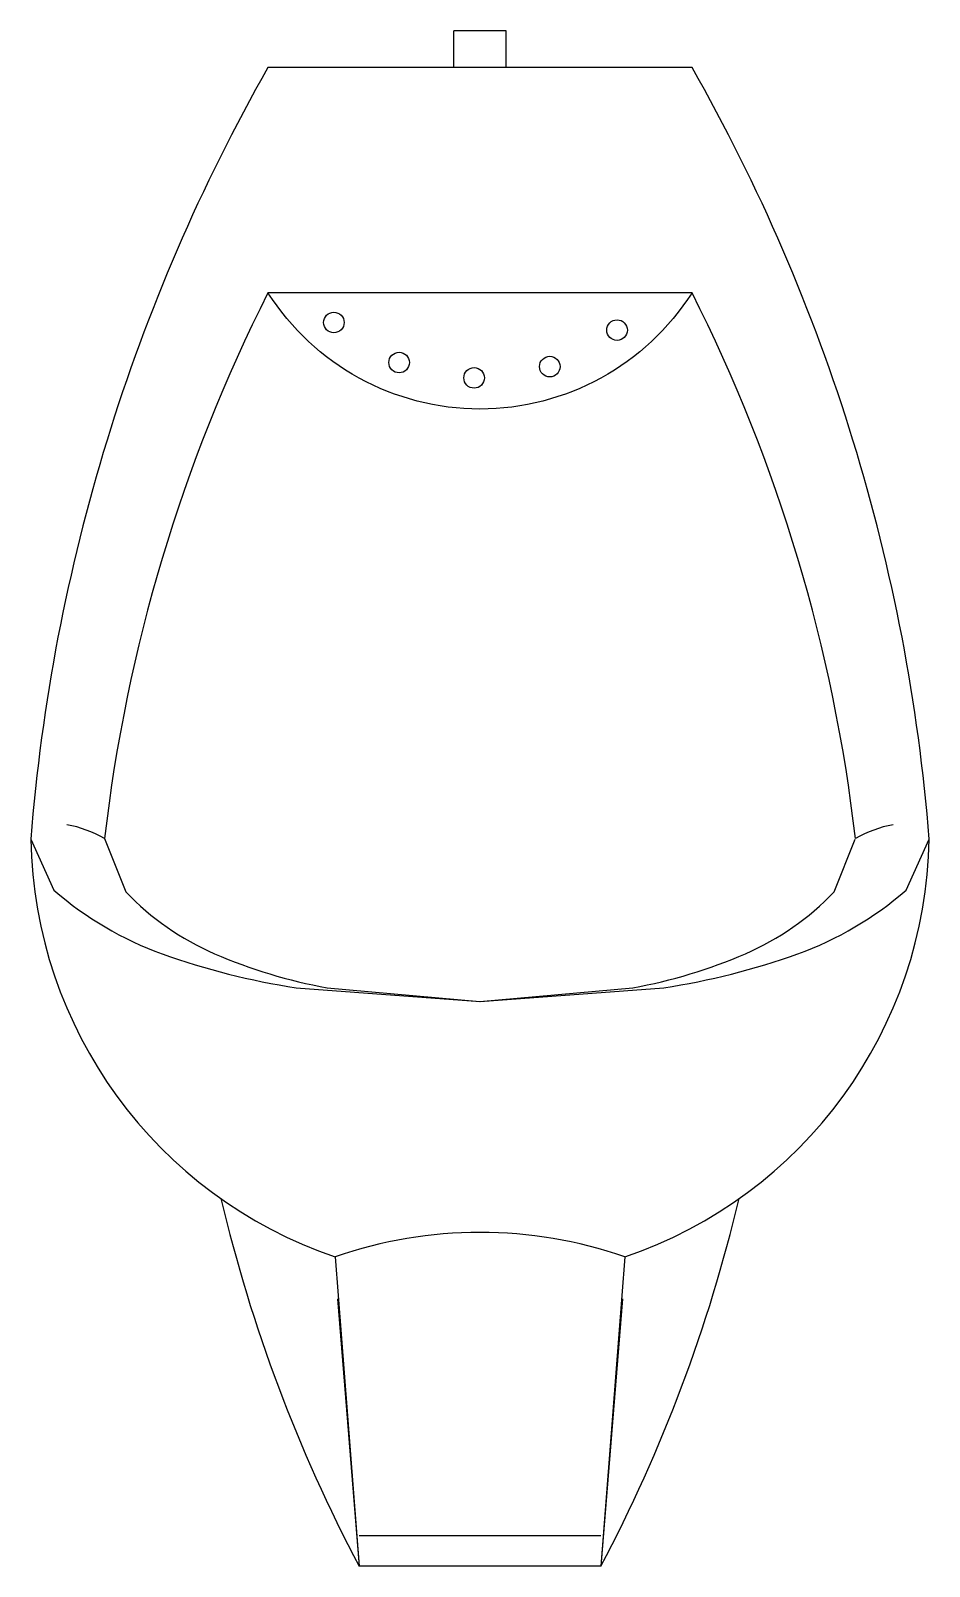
# Model space of a CAD drawing. Extents: x -0.165 to 0.165, y -0.275 to 0.288.
import ezdxf

# ---------------------------------------------------------------- set-up
doc = ezdxf.new("R2010")
doc.units = 0
doc.header["$LTSCALE"] = 0.02
doc.header["$MEASUREMENT"] = 0
doc.layers.add('PECAS', color=5, linetype='CONTINUOUS')

msp = doc.modelspace()

# ---------------------------------------------------------------- linework, layer by layer
at = {"layer": 'PECAS'}
for points in [[(-0.009619260488308346, 0.275), (-0.009619260488308348, 0.2884587103882311)], [(0.00961926048830835, 0.2884587103882311), (-0.009619260488308348, 0.2884587103882311)], [(0.009619260488308348, 0.275), (0.00961926048830835, 0.2884587103882311)], [(0.07785528863943741, 0.1923301071533345), (-0.07785528863943741, 0.1923301071533345)], [(-0.05314811105658327, -0.1614817509090777), (-0.04437125380780185, -0.275)], [(0.05314811105658328, -0.1614817509090777), (0.04437125380780186, -0.275)], [(-0.05234508806404579, -0.1768798862088378), (-0.04437125380780185, -0.275)], [(0.05234508806404579, -0.1768798862088378), (0.04437125380780185, -0.275)], [(0.04437125380780182, -0.2638838414570484), (-0.04437125380780185, -0.2638838414570484)], [(0.04437125380780182, -0.275), (-0.04437125380780185, -0.275)]]:
    msp.add_lwpolyline(points, dxfattribs=at)
for points in [[(0.05314811105658328, -0.1614817509090777, 0.3162217970922556), (0.1650000000000001, -0.008186421215064313, 0.1097834033136304), (0.07785528863943743, 0.275), (-0.07785528863943729, 0.2750000000000003, 0.1097834033136306), (-0.165, -0.00818642121506477, 0.3162217970922547), (-0.05314811105658324, -0.1614817509090777)], [(0.151721878454739, -0.002917175752967756, 0.08777066308045807), (0.1378787099960709, -0.007996742806825132, 0.08834941530741293), (0.07785528863943726, 0.1923301071533345, -0.5484204088947007), (-0.07785528863943732, 0.1923301071533348, 0.0883494153074132), (-0.137878709996071, -0.007996742806825217, 0.08777066308045813), (-0.151721878454739, -0.002917175752967756)], [(-0.165, -0.00818642121506477), (-0.1564967488091848, -0.02686680224211462, 0.09283512171921586), (-0.1166726188957803, -0.05027122700190427, 0.04950774577588454), (-0.06746885573271831, -0.06269087092765432), (1.502968528534154e-16, -0.06770332432865077), (0.06746885573271856, -0.0626908709276541, 0.04950774577588475), (0.1166726188957805, -0.0502712270019039, 0.09283512171921536), (0.156496748809185, -0.02686680224211412), (0.1650000000000001, -0.00818642121506432)], [(-0.137878709996071, -0.007996742806825184), (-0.13002463210749, -0.02757026612766753, 0.1000703632082953), (-0.09749497081947524, -0.05021567148237552, 0.05785839892541744), (-0.05607730771365801, -0.06271385128155815), (-1.345346792440707e-17, -0.06770332432865078), (0.05607730771365815, -0.06271385128155806, 0.05785839892541733), (0.09749497081947518, -0.05021567148237542, 0.1000703632082952), (0.1300246321074898, -0.02757026612766744), (0.1378025995806044, -0.008186421215064327)]]:
    msp.add_lwpolyline(points, format="xyb", dxfattribs=at)
for centre in [(-0.05366353875671721, 0.1813928374370259), (0.05033117832255015, 0.1785966550257667), (-0.02971108920209412, 0.1666916410213572), (-0.00217504380072225, 0.1610692554625021), (0.02562334398324444, 0.165203823436432)]:
    msp.add_circle(centre, 0.003775563712637653, dxfattribs=at)
for centre, radius, start, end in [((0.4581301871871201, -0.008934035600657357), 0.568593699941993, 193.3370994055625, 207.9004583634668), ((-0.4581301871871198, -0.008934035600657385), 0.5685936999419928, 332.0995416365333, 346.6629005944376), ((6.932689134771814e-18, -0.3139398662650493), 0.1614564914977953, 70.78103902122703, 109.218960978773)]:
    msp.add_arc(centre, radius, start, end, dxfattribs=at)

doc.saveas('drawing.dxf')
